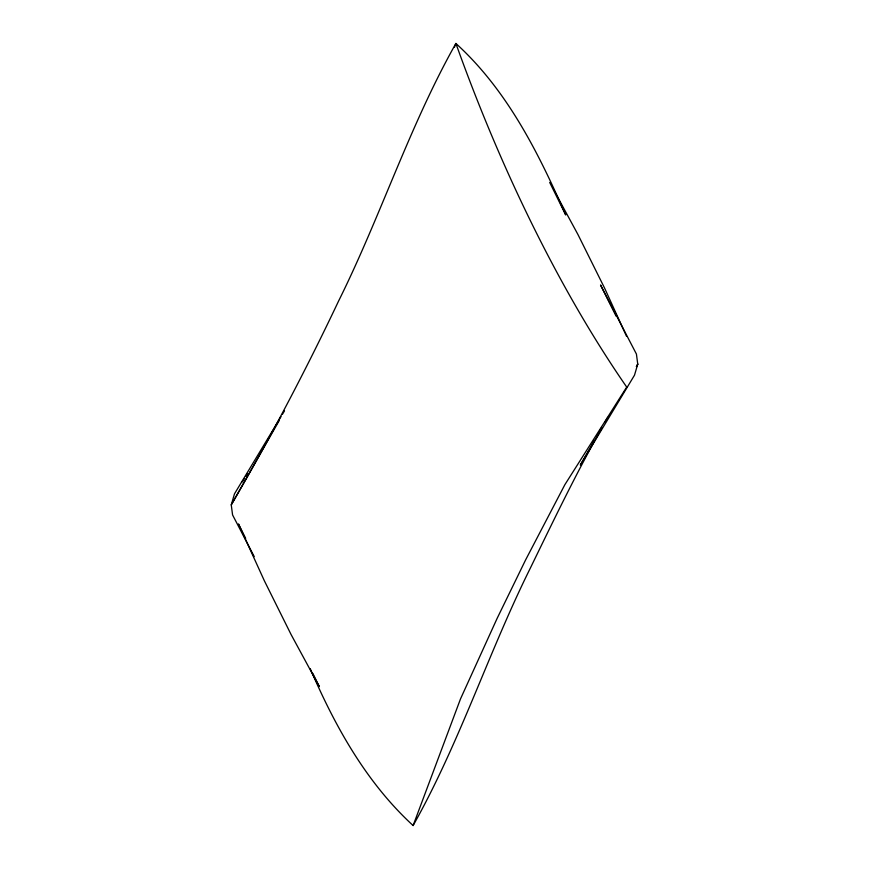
<?xml version="1.0" encoding="UTF-8"?>
<svg xmlns="http://www.w3.org/2000/svg" width="869" height="869" viewBox="0 0 869 869"><rect width="100%" height="100%" fill="white"/><g stroke="black" fill="none" stroke-linecap="round" stroke-linejoin="round"><path stroke-width="1.3" d="M454.465 47.252L455.888 43.45C507.051 89.963 538.356 152.586 565.719 214.958L549.697 182.436L577.918 234.467L604.628 288.193L626.582 336.379M310.266 668.728C335.086 726.462 366.37 782.589 413.112 825.55L460.516 698.882L497.133 618.37L525.615 559.908L564.861 484.696L626.712 387.085A685.5 255.953 71.7 0 1 455.888 43.45C409.484 125.831 380.611 216.457 338.606 301C305.725 370.455 269.922 438.465 231.252 504.867L232.577 514.937L254.237 556.616M413.112 825.55C459.516 743.169 488.389 652.543 530.394 568C553.314 520.9 576.06 473.638 601.772 427.982M605.106 422.073L607.768 417.348M279.318 420.39L231.252 504.867L234.5 493.82L281.024 416.631M594.353 440.398L580.34 465.034L634.5 375.18L637.748 364.133L636.423 354.063L600.533 284.989L616.132 316.218M599.697 431.013L601.696 427.494M282.414 414.328L284.5 410.874M242.288 481.915L244.45 478.504M245.884 476.234L247.317 473.974M245.677 538.378L238.475 523.964L264.372 580.807L291.082 634.533L319.303 686.564L312.775 673.312M637.748 364.133L636.423 366.501L637.748 364.133"/></g></svg>
